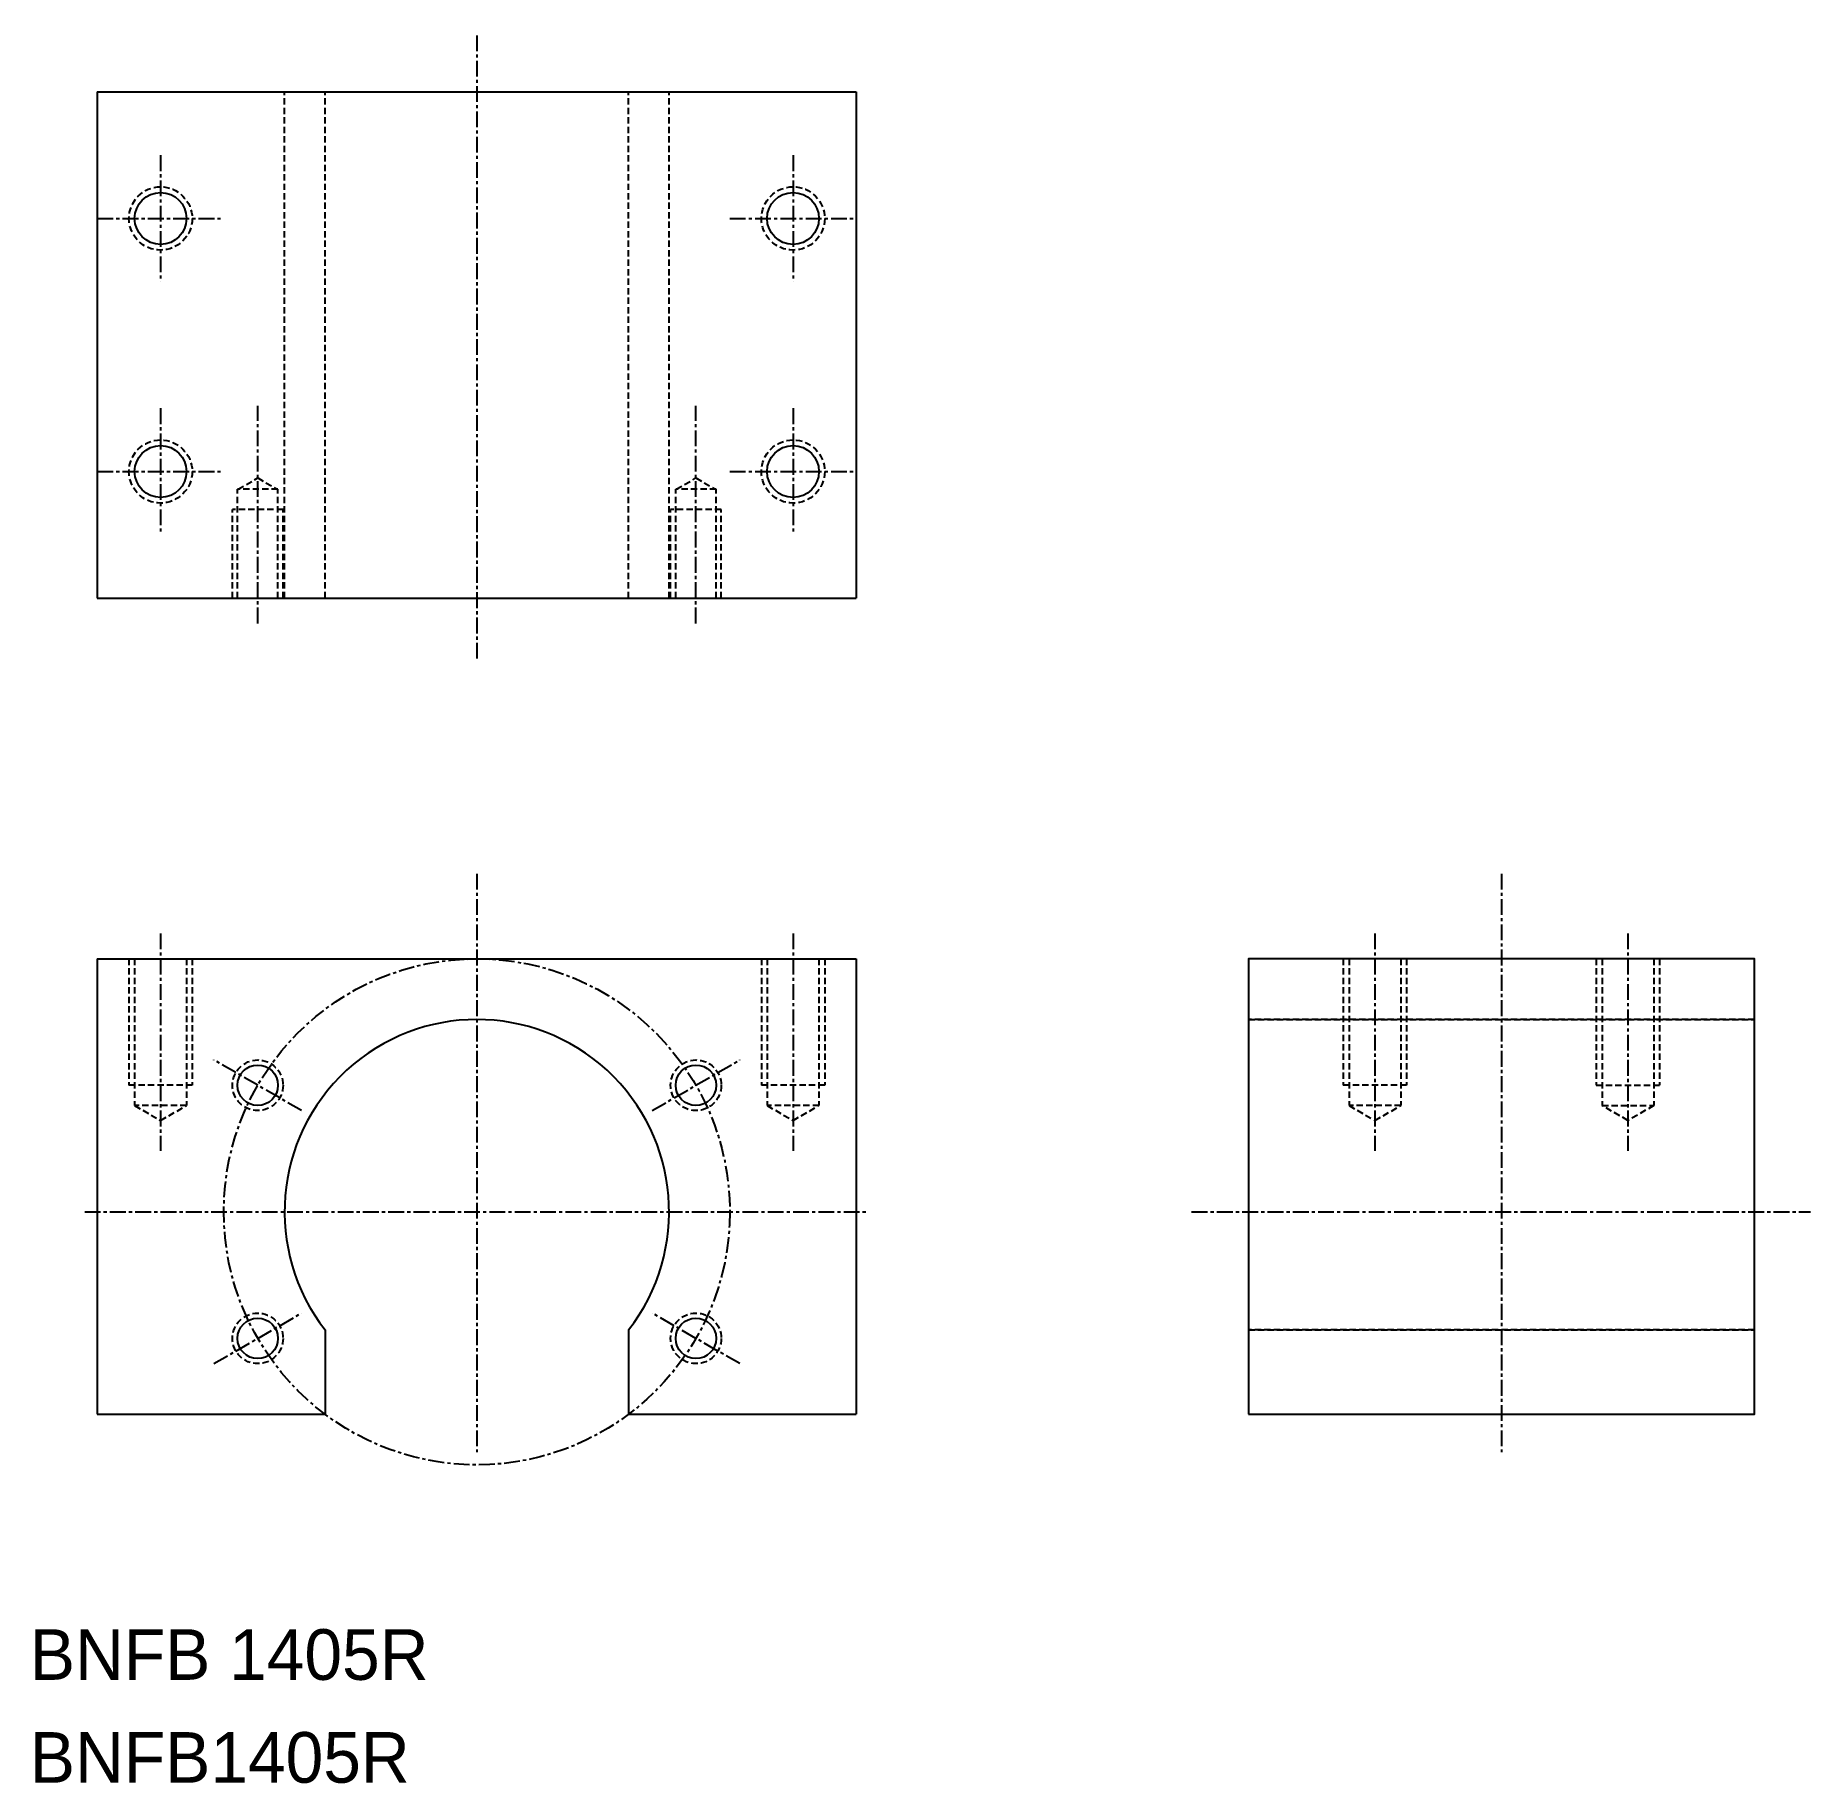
# Model space of a CAD drawing. Extents: x 4 to 145, y 3 to 141.
import ezdxf

# ---------------------------------------------------------------- set-up
doc = ezdxf.new("R2010")
doc.units = 0
doc.linetypes.add('CENTER', pattern=[2, 1.25, -0.25, 0.25, -0.25])
doc.linetypes.add('DASHED', pattern=[0.75, 0.5, -0.25])
doc.layers.get('0').update_dxf_attribs({"linetype": 'CONTINUOUS'})
doc.layers.add('CENTER', color=1, linetype='CENTER')

msp = doc.modelspace()

# ---------------------------------------------------------------- linework, layer by layer
at = {"color": 7, "linetype": 'CONTINUOUS'}
for p, q in [((9.36, 136.27), (9.36, 96.27)), ((9.36, 136.27), (69.36, 136.27)), ((69.36, 136.27), (69.36, 96.27)), ((9.36, 96.27), (69.36, 96.27)), ((9.36, 67.76), (69.36, 67.76)), ((9.36, 67.76), (9.36, 31.76)), ((24.36, 67.76), (24.36, 67.76)), ((39.36, 67.76), (39.36, 67.76)), ((69.36, 67.76), (69.36, 31.76)), ((27.36, 38.43), (27.36, 31.76)), ((51.36, 38.43), (51.36, 31.76)), ((9.36, 31.76), (27.36, 31.76)), ((51.36, 31.76), (69.36, 31.76))]:
    msp.add_line(p, q, dxfattribs=at)
at = {"color": 3, "linetype": 'DASHED'}
for p, q in [((24.16, 96.27), (24.16, 136.27)), ((24.16, 96.27), (24.16, 136.27)), ((27.36, 96.27), (27.36, 136.27)), ((27.36, 96.27), (27.36, 136.27)), ((51.36, 96.27), (51.36, 136.27)), ((51.36, 96.27), (51.36, 136.27)), ((54.56, 96.27), (54.56, 136.27)), ((54.56, 96.27), (54.56, 136.27)), ((20.49, 104.87), (22.04, 105.76)), ((22.04, 105.76), (23.59, 104.87)), ((55.13, 104.87), (56.68, 105.76)), ((56.68, 105.76), (58.23, 104.87)), ((20.44, 96.27), (20.44, 104.87)), ((23.64, 104.87), (20.44, 104.87)), ((23.64, 96.27), (23.64, 104.87)), ((55.08, 96.27), (55.08, 104.87)), ((58.28, 104.87), (55.08, 104.87)), ((58.28, 96.27), (58.28, 104.87)), ((24.04, 103.27), (20.04, 103.27)), ((20.04, 96.27), (20.04, 103.27)), ((20.04, 96.27), (20.04, 103.27)), ((24.04, 96.27), (24.04, 103.27)), ((58.68, 103.27), (54.68, 103.27)), ((54.68, 96.27), (54.68, 103.27)), ((54.68, 96.27), (54.68, 103.27)), ((58.68, 96.27), (58.68, 103.27)), ((11.86, 67.76), (11.86, 57.76)), ((12.31, 67.76), (12.31, 56.16)), ((16.41, 67.76), (16.41, 56.16)), ((16.86, 67.76), (16.86, 57.76)), ((61.86, 67.76), (61.86, 57.76)), ((62.31, 67.76), (62.31, 56.16)), ((66.41, 67.76), (66.41, 56.16)), ((66.86, 67.76), (66.86, 57.76)), ((107.86, 67.76), (107.86, 57.76)), ((108.31, 67.76), (108.31, 56.16)), ((112.41, 67.76), (112.41, 56.16)), ((112.86, 67.76), (112.86, 57.76)), ((127.86, 67.76), (127.86, 57.76)), ((128.31, 67.76), (128.31, 56.16)), ((132.41, 67.76), (132.41, 56.16)), ((132.86, 67.76), (132.86, 57.76)), ((140.36, 62.96), (100.36, 62.96)), ((100.36, 62.96), (140.36, 62.96)), ((16.86, 57.76), (11.86, 57.76)), ((66.86, 57.76), (61.86, 57.76)), ((112.86, 57.76), (107.86, 57.76)), ((127.86, 57.76), (132.86, 57.76)), ((16.41, 56.16), (12.31, 56.16)), ((12.31, 56.16), (14.36, 54.98)), ((14.36, 54.98), (16.41, 56.16)), ((66.41, 56.16), (62.31, 56.16)), ((62.31, 56.16), (64.36, 54.98)), ((64.36, 54.98), (66.41, 56.16)), ((112.41, 56.16), (108.31, 56.16)), ((108.31, 56.16), (110.36, 54.98)), ((110.36, 54.98), (112.41, 56.16)), ((128.31, 56.16), (132.41, 56.16)), ((130.36, 54.98), (128.31, 56.16)), ((132.41, 56.16), (130.36, 54.98)), ((140.36, 38.43), (100.36, 38.43)), ((100.36, 38.43), (140.36, 38.43))]:
    msp.add_line(p, q, dxfattribs=at)
at = {"color": 7, "linetype": 'CONTINUOUS'}
msp.add_lwpolyline([(100.36, 31.76), (140.36, 31.76), (140.36, 67.76), (100.36, 67.76)], close=True, dxfattribs=at)
at = {"color": 3, "linetype": 'DASHED'}
for centre, radius in [((14.36, 126.27), 2.5), ((64.36, 126.27), 2.5), ((14.36, 106.27), 2.5), ((64.36, 106.27), 2.5), ((22.04, 57.76), 2), ((56.68, 57.76), 2), ((22.04, 37.76), 2), ((56.68, 37.76), 2)]:
    msp.add_circle(centre, radius, dxfattribs=at)
at = {"color": 7, "linetype": 'CONTINUOUS'}
for centre, radius in [((14.36, 126.27), 2.05), ((64.36, 126.27), 2.05), ((14.36, 106.27), 2.05), ((64.36, 106.27), 2.05), ((22.04, 57.76), 1.6), ((56.68, 57.76), 1.6), ((22.04, 37.76), 1.6), ((56.68, 37.76), 1.6)]:
    msp.add_circle(centre, radius, dxfattribs=at)
msp.add_arc((39.36, 47.76), 15.2, 322.1364, 217.8636, dxfattribs=at)
at = {"layer": 'CENTER', "color": 1, "linetype": 'CENTER'}
for p, q in [((39.36, 140.73), (39.36, 91.27)), ((14.36, 131.27), (14.36, 121.27)), ((64.36, 131.27), (64.36, 121.27)), ((9.36, 126.27), (19.36, 126.27)), ((59.36, 126.27), (69.36, 126.27)), ((14.36, 111.27), (14.36, 101.27)), ((22.04, 94.27), (22.04, 111.45)), ((56.68, 94.27), (56.68, 111.45)), ((64.36, 111.27), (64.36, 101.27)), ((9.36, 106.27), (19.36, 106.27)), ((59.36, 106.27), (69.36, 106.27)), ((39.36, 74.48), (39.36, 28.76)), ((120.36, 74.48), (120.36, 28.76)), ((14.36, 69.76), (14.36, 52.58)), ((64.36, 69.76), (64.36, 52.58)), ((110.36, 69.76), (110.36, 52.58)), ((130.36, 69.76), (130.36, 52.58)), ((25.51, 55.76), (18.58, 59.76)), ((53.22, 55.76), (60.15, 59.76)), ((8.36, 47.76), (70.36, 47.76)), ((95.87, 47.76), (144.79, 47.76)), ((18.58, 35.76), (25.51, 39.76)), ((60.15, 35.76), (53.22, 39.76))]:
    msp.add_line(p, q, dxfattribs=at)
msp.add_circle((39.36, 47.76), 20, dxfattribs=at)

# ---------------------------------------------------------------- texts
at = {"color": 7, "linetype": 'CONTINUOUS'}
for s, p in [('BNFB 1405R', (4.03, 10.77)), ('BNFB1405R', (4.03, 2.64))]:
    msp.add_text(s, height=4, dxfattribs=at).set_placement(p)

doc.saveas('drawing.dxf')
